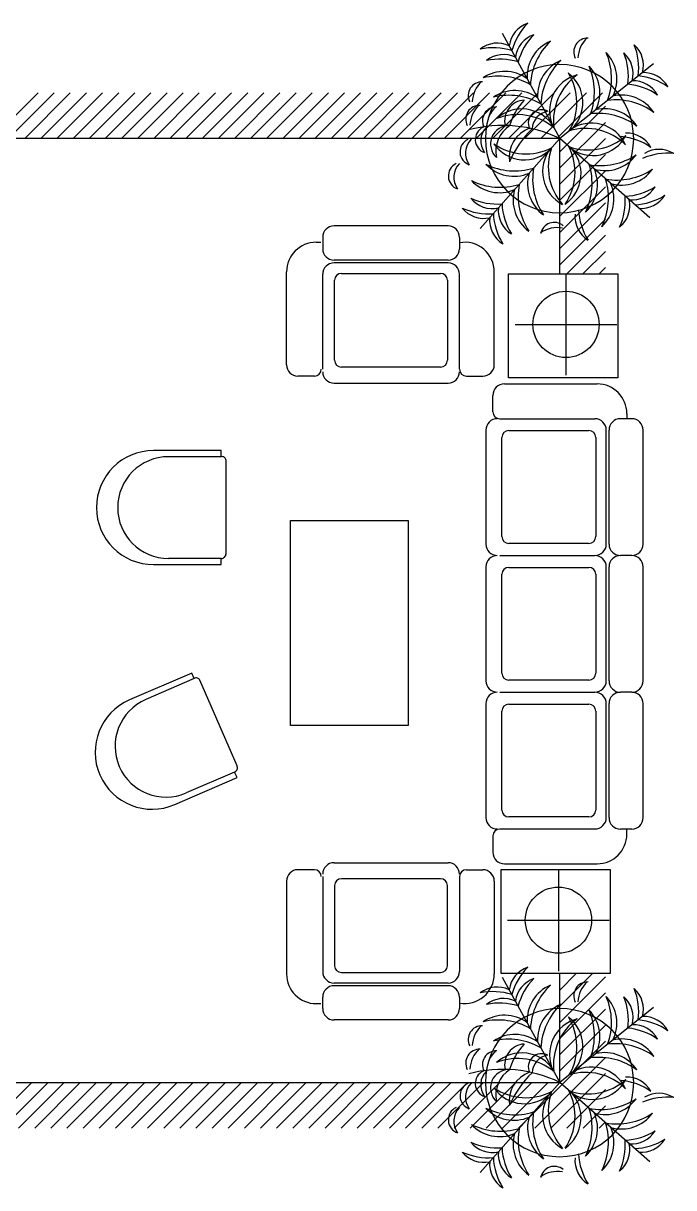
# Model space of a CAD drawing. Header units: inches. Extents: x 2.2 to 44.7, y 13.7 to 38.5.
# Drawn here: x 34.34 to 37.19, y 18.99 to 24.09 of the extents above; entities that cross this region are included whole.
import ezdxf

# ---------------------------------------------------------------- set-up
doc = ezdxf.new("R2010")
doc.units = ezdxf.units.IN
doc.header["$MEASUREMENT"] = 0
doc.layers.add('02', color=2, linetype='Continuous')
doc.layers.add('1', color=1, linetype='Continuous')

msp = doc.modelspace()

# ---------------------------------------------------------------- linework, layer by layer
at = {"layer": '02'}
for p, q in [((36.4394, 24.0514), (36.6911, 23.5889)), ((37.1028, 23.9171), (36.6911, 23.5889)), ((36.3426, 23.1942), (36.6911, 23.5889)), ((37.0857, 23.2404), (36.6911, 23.5889)), ((36.2018, 23.2055), (35.7018, 23.2055)), ((35.6518, 23.1555), (35.6518, 23.1055)), ((36.2518, 23.1555), (36.2518, 23.1055)), ((35.6234, 23.1338), (35.6434, 23.1338)), ((36.2018, 23.0555), (35.7018, 23.0555)), ((36.2015, 23.0434), (35.7018, 23.0434)), ((35.4934, 22.5966), (35.4934, 23.0038)), ((35.6518, 22.5766), (35.6518, 22.9934)), ((35.7342, 22.9974), (36.1685, 22.9974)), ((36.2518, 22.5766), (36.2518, 22.9934)), ((36.4041, 22.5966), (36.4041, 23.0038)), ((36.7185, 22.9956), (36.7185, 22.5506)), ((35.7042, 22.6163), (35.7042, 22.9674)), ((36.1985, 22.9674), (36.1985, 22.6163)), ((36.4955, 22.7736), (36.9415, 22.7736)), ((36.1685, 22.5863), (35.7342, 22.5863)), ((35.6157, 22.5466), (35.5434, 22.5466)), ((36.2817, 22.5466), (36.3541, 22.5466)), ((35.7018, 22.5158), (36.2015, 22.5158)), ((36.4483, 22.5124), (36.8555, 22.5124)), ((36.3983, 22.39), (36.3983, 22.4624)), ((36.9855, 22.3824), (36.9855, 22.3624)), ((36.4283, 22.36), (36.8451, 22.36)), ((37.0072, 22.36), (36.9572, 22.36)), ((36.3675, 22.31), (36.3675, 21.8103)), ((36.438, 21.8433), (36.438, 22.2776)), ((36.468, 22.3076), (36.8191, 22.3076)), ((36.8491, 22.2776), (36.8491, 21.8433)), ((36.8951, 21.8103), (36.8951, 22.31)), ((36.9072, 21.81), (36.9072, 22.31)), ((37.0572, 21.81), (37.0572, 22.31)), ((35.2074, 22.1934), (34.9762, 22.1934)), ((36.8191, 21.8133), (36.468, 21.8133)), ((36.4283, 21.7603), (36.8451, 21.7603)), ((37.0072, 21.7603), (36.9572, 21.7603)), ((35.2074, 21.7472), (34.9762, 21.7472)), ((36.3675, 21.7103), (36.3675, 21.2106)), ((36.468, 21.7079), (36.8191, 21.7079)), ((36.8951, 21.2106), (36.8951, 21.7103)), ((36.9072, 21.2103), (36.9072, 21.7103)), ((37.0572, 21.2103), (37.0572, 21.7103)), ((36.438, 21.2436), (36.438, 21.6779)), ((36.8491, 21.6779), (36.8491, 21.2436)), ((35.0883, 21.2199), (34.8762, 21.1281)), ((36.8191, 21.2136), (36.468, 21.2136)), ((36.4283, 21.1603), (36.8451, 21.1603)), ((37.0072, 21.1603), (36.9572, 21.1603)), ((36.3675, 21.1103), (36.3675, 20.6106)), ((36.468, 21.1079), (36.8191, 21.1079)), ((36.8951, 20.6106), (36.8951, 21.1103)), ((36.9072, 20.6103), (36.9072, 21.1103)), ((37.0572, 20.6103), (37.0572, 21.1103)), ((36.438, 20.6436), (36.438, 21.0779)), ((36.8491, 21.0779), (36.8491, 20.6436)), ((35.2656, 20.8104), (35.0534, 20.7186)), ((36.8191, 20.6136), (36.468, 20.6136)), ((36.4283, 20.5606), (36.8451, 20.5606)), ((37.0072, 20.5604), (36.9572, 20.5604)), ((36.9855, 20.538), (36.9855, 20.558)), ((36.3983, 20.5304), (36.3983, 20.458)), ((35.6157, 20.3818), (35.5434, 20.3818)), ((35.7018, 20.4126), (36.2015, 20.4126)), ((36.2817, 20.3818), (36.3541, 20.3818)), ((36.4483, 20.408), (36.8555, 20.408)), ((36.6855, 20.3826), (36.6855, 19.9376)), ((35.4934, 20.3318), (35.4934, 19.9246)), ((35.6518, 20.3518), (35.6518, 19.935)), ((36.1685, 20.3421), (35.7342, 20.3421)), ((36.2515, 20.3518), (36.2515, 19.935)), ((36.4041, 20.3318), (36.4041, 19.9246)), ((35.7042, 20.3121), (35.7042, 19.961)), ((36.1985, 19.961), (36.1985, 20.3121)), ((36.4625, 20.1606), (36.9085, 20.1606)), ((35.7342, 19.931), (36.1685, 19.931)), ((36.2015, 19.885), (35.7018, 19.885)), ((36.2018, 19.8729), (35.7018, 19.8729)), ((36.4394, 19.9113), (36.6911, 19.4488)), ((35.6518, 19.7729), (35.6518, 19.8229)), ((36.2521, 19.8229), (36.2521, 19.7729)), ((35.6234, 19.7946), (35.6434, 19.7946)), ((37.1028, 19.777), (36.6911, 19.4488)), ((36.2018, 19.7229), (35.7018, 19.7229)), ((36.3426, 19.0542), (36.6911, 19.4488)), ((37.0857, 19.1003), (36.6911, 19.4488))]:
    msp.add_line(p, q, dxfattribs=at)
for points in [[(36.4667, 22.5392), (36.4667, 22.996), (36.9459, 22.996), (36.9459, 22.5392)], [(35.5103, 21.0142), (35.5103, 21.9142), (36.0262, 21.9142), (36.0262, 21.0142)], [(36.4337, 19.9262), (36.4337, 20.383), (36.9129, 20.383), (36.9129, 19.9262)]]:
    msp.add_lwpolyline(points, close=True, dxfattribs=at)
for points in [[(35.2074, 21.7472, 0.418599), (35.228, 21.7681), (35.228, 22.1771, 0.483548), (35.2074, 22.1934), (35.2074, 22.2202), (34.9101, 22.2202, 1), (34.9101, 21.7204), (35.2074, 21.7204)], [(35.2656, 20.8104, 0.418599), (35.2762, 20.8378), (35.1137, 21.2131, 0.483548), (35.0883, 21.2199), (35.0777, 21.2445), (34.8049, 21.1264, 1), (35.0034, 20.6677), (35.2762, 20.7858)]]:
    msp.add_lwpolyline(points, format="xyb", close=True, dxfattribs=at)
for centre in [(36.7185, 22.7736), (36.6855, 20.1606)]:
    msp.add_circle(centre, 0.1452, dxfattribs=at)
for centre, radius, start, end in [((35.7018, 23.1555), 0.05, 90, 180), ((36.2018, 23.1555), 0.05, 0, 90), ((35.6234, 23.0038), 0.13, 90, 180), ((35.7018, 23.1055), 0.05, 180, 270), ((36.2018, 23.1055), 0.05, 270, 0), ((36.2741, 23.0038), 0.13, 0, 99.8614), ((35.7018, 22.9934), 0.05, 90, 180), ((36.2015, 22.9934), 0.05, 0, 90), ((35.7342, 22.9674), 0.03, 90, 180), ((36.1685, 22.9674), 0.03, 0, 90), ((35.5434, 22.5966), 0.05, 180, 270), ((35.6157, 22.5766), 0.03, 270, 0), ((35.7342, 22.6163), 0.03, 180, 270), ((36.1685, 22.6163), 0.03, 270, 0), ((36.2817, 22.5766), 0.03, 180, 270), ((36.3541, 22.5966), 0.05, 270, 0), ((35.7018, 22.5658), 0.05, 180, 270), ((36.2015, 22.5658), 0.05, 270, 0), ((36.4483, 22.4624), 0.05, 90, 180), ((36.8555, 22.3824), 0.13, 0, 90), ((36.4283, 22.39), 0.03, 180, 270), ((36.4175, 22.31), 0.05, 90, 180), ((36.8451, 22.31), 0.05, 0, 90), ((36.9572, 22.31), 0.05, 90, 180), ((37.0072, 22.31), 0.05, 0, 90), ((36.468, 22.2776), 0.03, 90, 180), ((36.8191, 22.2776), 0.03, 0, 90), ((34.9762, 21.9703), 0.2231, 90, 270), ((36.4175, 21.8103), 0.05, 180, 270), ((36.468, 21.8433), 0.03, 180, 270), ((36.8191, 21.8433), 0.03, 270, 0), ((36.8451, 21.8103), 0.05, 270, 0), ((36.9572, 21.81), 0.05, 180, 270), ((37.0072, 21.81), 0.05, 270, 0), ((36.4175, 21.7103), 0.05, 90, 180), ((36.8451, 21.7103), 0.05, 0, 90), ((36.9572, 21.7103), 0.05, 90, 180), ((37.0072, 21.7103), 0.05, 0, 90), ((36.468, 21.6779), 0.03, 90, 180), ((36.8191, 21.6779), 0.03, 0, 90), ((36.4175, 21.2106), 0.05, 180, 270), ((36.468, 21.2436), 0.03, 180, 270), ((36.8191, 21.2436), 0.03, 270, 0), ((36.8451, 21.2106), 0.05, 270, 0), ((36.9572, 21.2103), 0.05, 180, 270), ((37.0072, 21.2103), 0.05, 270, 0), ((36.4175, 21.1103), 0.05, 90, 180), ((36.8451, 21.1103), 0.05, 0, 90), ((36.9572, 21.1103), 0.05, 90, 180), ((37.0072, 21.1103), 0.05, 0, 90), ((34.9648, 20.9233), 0.2231, 113.4027, 293.4027), ((36.468, 21.0779), 0.03, 90, 180), ((36.8191, 21.0779), 0.03, 0, 90), ((36.468, 20.6436), 0.03, 180, 270), ((36.8191, 20.6436), 0.03, 270, 0), ((36.4175, 20.6106), 0.05, 180, 270), ((36.8451, 20.6106), 0.05, 270, 0), ((36.9572, 20.6103), 0.05, 180, 270), ((37.0072, 20.6103), 0.05, 270, 0), ((36.4283, 20.5304), 0.03, 90, 180), ((36.8555, 20.538), 0.13, 270, 0), ((36.4483, 20.458), 0.05, 180, 270), ((35.5434, 20.3318), 0.05, 90, 180), ((35.6157, 20.3518), 0.03, 0, 90), ((35.7018, 20.3626), 0.05, 90, 180), ((36.2015, 20.3626), 0.05, 0, 90), ((36.2817, 20.3518), 0.03, 90, 180), ((36.3541, 20.3318), 0.05, 0, 90), ((35.7342, 20.3121), 0.03, 90, 180), ((36.1685, 20.3121), 0.03, 0, 90), ((35.6234, 19.9246), 0.13, 180, 270), ((35.7018, 19.935), 0.05, 180, 270), ((35.7342, 19.961), 0.03, 180, 270), ((36.1685, 19.961), 0.03, 270, 0), ((36.2015, 19.935), 0.05, 270, 0), ((36.2741, 19.9246), 0.13, 260.1386, 0), ((35.7018, 19.8229), 0.05, 90, 180), ((36.2018, 19.8229), 0.05, 0, 90), ((35.7018, 19.7729), 0.05, 180, 270), ((36.2018, 19.7729), 0.05, 270, 0)]:
    msp.add_arc(centre, radius, start, end, dxfattribs=at)
for centre, major_axis, start_param, end_param in [((36.5901, 23.9794), (-0.0859, 0.0859), -0.45499, 0.650403), ((36.7447, 23.9015), (0.1934, 0.1934), 1.573867, 2.085302), ((36.418, 23.8858), (0.0859, 0.0859), 0.346365, 1.451758), ((36.6173, 23.9294), (-0.0859, 0.0859), -0.45499, 0.650403), ((36.7719, 23.8515), (-0.1934, 0.1934), 0.003071, 0.514506), ((36.7164, 23.8608), (0.119, 0.119), 1.189644, 2.413902), ((36.8445, 23.8109), (-0.1995, 0.1995), -0.025853, 0.736252), ((36.8133, 23.969), (0.0428, 0.0428), 0.755681, 2.832719), ((36.9019, 23.9347), (-0.0931, 0.0931), -0.031881, 0.728953), ((36.3995, 23.7137), (0.1934, 0.1934), 0.482262, 0.993697), ((36.4453, 23.8357), (-0.0859, 0.0859), -1.224431, -0.119038), ((36.7735, 23.8492), (-0.119, 0.119), 3.469788, 4.694046), ((36.6361, 23.8531), (-0.1995, 0.1995), 3.576642, 4.338747), ((36.8915, 23.8739), (-0.0859, 0.0859), 3.662491, 4.767884), ((36.7188, 23.8622), (0.1934, 0.1934), 5.369184, 5.880619), ((36.9368, 23.91), (-0.0859, 0.0859), 3.662491, 4.767884), ((36.7641, 23.8984), (0.1934, 0.1934), 5.369184, 5.880619), ((36.6905, 23.5882), (-0.2298, 0.2298), 3.926991, 10.210176), ((36.4267, 23.6636), (0.1934, 0.1934), 0.482262, 0.993697), ((36.7622, 23.7767), (-0.119, 0.119), -0.381152, 0.843106), ((36.8903, 23.7268), (-0.1995, 0.1995), -0.025853, 0.736252), ((36.5612, 23.7934), (0.1995, 0.1995), 5.147438, 5.909543), ((36.6986, 23.7895), (-0.119, 0.119), 3.469788, 4.694046), ((36.449, 23.7153), (0.119, 0.119), 0.153662, 1.37792), ((36.4213, 23.5806), (-0.1995, 0.1995), -1.31028, -0.548175), ((36.8103, 23.7099), (0.116, 0.116), 1.045814, 2.794785), ((36.9118, 23.666), (0.1755, 0.1755), 1.402678, 2.476428), ((36.6283, 23.7467), (-0.116, 0.116), 3.088905, 4.837876), ((36.5178, 23.7458), (-0.1755, 0.1755), 3.407263, 4.481012), ((37.0091, 23.5911), (0.1934, 0.1934), 0.177604, 0.689039), ((37.0589, 23.7568), (0.0859, 0.0859), 6.002728, 7.108121), ((36.3502, 23.7771), (-0.0428, 0.0428), -0.815116, 1.261923), ((36.4388, 23.7428), (0.0931, 0.0931), 1.538915, 2.29975), ((36.4948, 23.6311), (-0.119, 0.119), -1.417134, -0.192876), ((36.9637, 23.5549), (0.1934, 0.1934), 0.177604, 0.689039), ((37.0136, 23.7207), (0.0859, 0.0859), 6.002728, 7.108121), ((36.4671, 23.4965), (-0.1995, 0.1995), -1.31028, -0.548175), ((36.5409, 23.6661), (0.0647, 0.0647), 0.847215, 2.582366), ((36.7251, 23.575), (0.1861, 0.1861), 1.590539, 2.084787), ((36.9364, 23.4764), (0.1995, 0.1995), 0.14868, 0.910785), ((36.9632, 23.6111), (0.119, 0.119), 6.076566, 7.300824), ((36.3398, 23.674), (-0.0428, 0.0428), -0.815116, 1.261923), ((36.4284, 23.6398), (0.0931, 0.0931), 1.538915, 2.29975), ((36.4129, 23.6667), (-0.0428, 0.0428), -0.815116, 1.261923), ((36.5014, 23.6325), (-0.0931, 0.0931), -0.031881, 0.728953), ((36.5248, 23.5545), (0.116, 0.116), 6.055965, 7.804936), ((36.5065, 23.4455), (-0.1755, 0.1755), -1.479659, -0.40591), ((36.6125, 23.6559), (0.0419, 0.0419), 0.310338, 2.769544), ((36.6524, 23.6274), (0.0581, 0.0581), 0.942392, 2.307757), ((36.8615, 23.4167), (-0.1995, 0.1995), -1.422116, -0.660012), ((36.8883, 23.5515), (0.119, 0.119), 6.076566, 7.300824), ((36.442, 23.0775), (-0.4022, 0.4022), -1.238616, -0.519867), ((36.4685, 23.565), (-0.057, 0.057), -0.830258, 1.614981), ((36.8053, 23.385), (-0.1755, 0.1755), -1.564382, -0.490632), ((36.8309, 23.4925), (-0.116, 0.116), 4.36194, 6.11091), ((36.3809, 23.5841), (0.0424, 0.0424), 1.23243, 3.602509), ((36.4289, 23.5782), (-0.0596, 0.0596), -0.021995, 1.434822), ((36.5424, 23.5343), (0.093, 0.093), 1.349296, 2.57702), ((36.6057, 23.506), (-0.0964, 0.0964), -0.43628, 0.923672), ((36.8791, 23.3112), (-0.3145, 0.3145), -0.01822, 0.378638), ((36.8155, 23.7868), (0.1755, 0.1755), 3.581796, 4.655545), ((36.8356, 23.6782), (0.116, 0.116), 3.263438, 5.012409), ((36.9345, 23.3254), (0.1934, 0.1934), 0.177604, 0.689039), ((36.9844, 23.4911), (0.0859, 0.0859), 6.002728, 7.108121), ((36.3138, 23.5306), (0.0424, 0.0424), 1.23243, 3.602509), ((36.3618, 23.5247), (0.0596, 0.0596), 1.548802, 3.005619), ((36.5366, 23.6596), (-0.116, 0.116), 1.39488, 3.143851), ((36.5432, 23.7699), (-0.1755, 0.1755), 1.751744, 2.825493), ((36.7803, 23.4444), (0.116, 0.116), 1.692642, 3.441613), ((36.889, 23.4645), (-0.1755, 0.1755), 0.440203, 1.513953), ((36.5101, 23.441), (0.1755, 0.1755), 4.893336, 5.967086), ((36.6204, 23.4345), (0.116, 0.116), 4.536472, 6.285443), ((37.1259, 23.4199), (0.0859, 0.0859), 0.222172, 1.327565), ((36.8699, 23.7523), (0.1995, 0.1995), 3.751175, 4.51328), ((36.89, 23.6164), (-0.119, 0.119), 2.073525, 3.297783), ((37.1621, 23.2507), (0.1934, 0.1934), 0.680234, 1.191669), ((36.2626, 23.4247), (0.0424, 0.0424), 1.23243, 3.602509), ((36.3106, 23.4188), (0.0596, 0.0596), 1.548802, 3.005619), ((36.4903, 23.5915), (0.119, 0.119), 3.109506, 4.333764), ((36.4934, 23.7289), (-0.1995, 0.1995), 1.894009, 2.656114), ((36.8545, 23.41), (0.1995, 0.1995), 2.180379, 2.942483), ((36.551, 23.3912), (-0.1995, 0.1995), 3.464806, 4.22691), ((36.6885, 23.3881), (0.119, 0.119), 4.680303, 5.904561), ((36.9417, 23.689), (-0.1995, 0.1995), 2.180379, 2.942483), ((36.9618, 23.553), (0.119, 0.119), 3.644321, 4.868579), ((36.43, 23.6572), (0.1995, 0.1995), 3.464806, 4.22691), ((36.4269, 23.5197), (0.119, 0.119), 3.109506, 4.333764), ((36.7185, 23.39), (-0.119, 0.119), 0.502728, 1.726986), ((36.6228, 23.3278), (-0.1995, 0.1995), 3.464806, 4.22691), ((36.7602, 23.3248), (0.119, 0.119), 4.680303, 5.904561), ((36.6551, 23.3182), (-0.119, 0.119), 0.502728, 1.726986), ((36.7911, 23.3382), (0.1995, 0.1995), 2.180379, 2.942483), ((36.9651, 23.6091), (0.1934, 0.1934), 3.972921, 4.484356), ((37.0065, 23.4411), (0.0859, 0.0859), 3.837024, 4.942417), ((36.4167, 23.575), (-0.1934, 0.1934), 1.922933, 2.434368), ((36.3964, 23.4031), (-0.0859, 0.0859), 1.464872, 2.570265), ((36.7113, 23.3149), (-0.1934, 0.1934), 0.831328, 1.342763), ((36.7049, 23.3145), (-0.1934, 0.1934), 3.493729, 4.005165), ((36.8768, 23.2942), (-0.0859, 0.0859), 3.035668, 4.141061), ((37.0072, 23.5719), (0.1934, 0.1934), 3.972921, 4.484356), ((37.0486, 23.4039), (0.0859, 0.0859), 3.837024, 4.942417), ((36.3584, 23.3601), (-0.0859, 0.0859), 1.464872, 2.570265), ((36.3787, 23.532), (0.1934, 0.1934), 3.493729, 4.005165), ((36.5052, 23.2305), (0.0859, 0.0859), 2.266228, 3.371621), ((36.6733, 23.2719), (-0.1934, 0.1934), 0.831328, 1.342763), ((36.5432, 23.2735), (-0.0859, 0.0859), 0.695431, 1.800824), ((36.8791, 23.2468), (0.0859, 0.0859), 2.266228, 3.371621), ((37.0472, 23.2882), (0.1934, 0.1934), 2.402124, 2.913559), ((36.6806, 23.0664), (-0.0931, 0.0931), -0.953916, -0.193081), ((36.667, 23.1604), (0.0428, 0.0428), 0.083912, 2.16095), ((36.5901, 19.8393), (-0.0859, 0.0859), -0.45499, 0.650403), ((36.7447, 19.7615), (0.1934, 0.1934), 1.573867, 2.085302), ((36.418, 19.7457), (0.0859, 0.0859), 0.346365, 1.451758), ((36.6173, 19.7893), (-0.0859, 0.0859), -0.45499, 0.650403), ((36.7719, 19.7114), (-0.1934, 0.1934), 0.003071, 0.514506), ((36.7164, 19.7207), (0.119, 0.119), 1.189644, 2.413902), ((36.8445, 19.6708), (-0.1995, 0.1995), -0.025853, 0.736252), ((36.8133, 19.8289), (0.0428, 0.0428), 0.755681, 2.832719), ((36.9019, 19.7946), (-0.0931, 0.0931), -0.031881, 0.728953), ((36.3995, 19.5736), (0.1934, 0.1934), 0.482262, 0.993697), ((36.4453, 19.6956), (-0.0859, 0.0859), -1.224431, -0.119038), ((36.7735, 19.7092), (-0.119, 0.119), 3.469788, 4.694046), ((36.6361, 19.713), (-0.1995, 0.1995), 3.576642, 4.338747), ((36.8915, 19.7338), (-0.0859, 0.0859), 3.662491, 4.767884), ((36.7188, 19.7222), (0.1934, 0.1934), 5.369184, 5.880619), ((36.9368, 19.7699), (-0.0859, 0.0859), 3.662491, 4.767884), ((36.7641, 19.7583), (0.1934, 0.1934), 5.369184, 5.880619), ((36.6905, 19.4481), (-0.2298, 0.2298), 3.926991, 10.210176), ((36.4267, 19.5235), (0.1934, 0.1934), 0.482262, 0.993697), ((36.7622, 19.6366), (-0.119, 0.119), -0.381152, 0.843106), ((36.8903, 19.5867), (-0.1995, 0.1995), -0.025853, 0.736252), ((36.5612, 19.6534), (0.1995, 0.1995), 5.147438, 5.909543), ((36.6986, 19.6495), (-0.119, 0.119), 3.469788, 4.694046), ((36.449, 19.5752), (0.119, 0.119), 0.153662, 1.37792), ((36.4213, 19.4405), (-0.1995, 0.1995), -1.31028, -0.548175), ((36.8103, 19.5698), (0.116, 0.116), 1.045814, 2.794785), ((36.9118, 19.5259), (0.1755, 0.1755), 1.402678, 2.476428), ((36.6283, 19.6066), (-0.116, 0.116), 3.088905, 4.837876), ((36.5178, 19.6057), (-0.1755, 0.1755), 3.407263, 4.481012), ((37.0091, 19.451), (0.1934, 0.1934), 0.177604, 0.689039), ((37.0589, 19.6167), (0.0859, 0.0859), 6.002728, 7.108121), ((36.3502, 19.637), (-0.0428, 0.0428), -0.815116, 1.261923), ((36.4388, 19.6028), (0.0931, 0.0931), 1.538915, 2.29975), ((36.4948, 19.491), (-0.119, 0.119), -1.417134, -0.192876), ((36.9637, 19.4148), (0.1934, 0.1934), 0.177604, 0.689039), ((37.0136, 19.5806), (0.0859, 0.0859), 6.002728, 7.108121), ((36.4671, 19.3564), (-0.1995, 0.1995), -1.31028, -0.548175), ((36.5409, 19.526), (0.0647, 0.0647), 0.847215, 2.582366), ((36.7251, 19.4349), (0.1861, 0.1861), 1.590539, 2.084787), ((36.9364, 19.3363), (0.1995, 0.1995), 0.14868, 0.910785), ((36.9632, 19.4711), (0.119, 0.119), 6.076566, 7.300824), ((36.3398, 19.5339), (-0.0428, 0.0428), -0.815116, 1.261923), ((36.4284, 19.4997), (0.0931, 0.0931), 1.538915, 2.29975), ((36.4129, 19.5266), (-0.0428, 0.0428), -0.815116, 1.261923), ((36.5014, 19.4924), (-0.0931, 0.0931), -0.031881, 0.728953), ((36.5248, 19.4144), (0.116, 0.116), 6.055965, 7.804936), ((36.5065, 19.3054), (-0.1755, 0.1755), -1.479659, -0.40591), ((36.6125, 19.5158), (0.0419, 0.0419), 0.310338, 2.769544), ((36.6524, 19.4874), (0.0581, 0.0581), 0.942392, 2.307757), ((36.8615, 19.2766), (-0.1995, 0.1995), -1.422116, -0.660012), ((36.8883, 19.4114), (0.119, 0.119), 6.076566, 7.300824), ((36.442, 18.9375), (-0.4022, 0.4022), -1.238616, -0.519867), ((36.8309, 19.3524), (-0.116, 0.116), 4.36194, 6.11091), ((36.3809, 19.444), (0.0424, 0.0424), 1.23243, 3.602509), ((36.4289, 19.4381), (-0.0596, 0.0596), -0.021995, 1.434822), ((36.4685, 19.4249), (-0.057, 0.057), -0.830258, 1.614981), ((36.5424, 19.3942), (0.093, 0.093), 1.349296, 2.57702), ((36.6057, 19.3659), (-0.0964, 0.0964), -0.43628, 0.923672), ((36.8791, 19.1712), (-0.3145, 0.3145), -0.01822, 0.378638), ((36.8155, 19.6467), (0.1755, 0.1755), 3.581796, 4.655545), ((36.8053, 19.2449), (-0.1755, 0.1755), -1.564382, -0.490632), ((36.8356, 19.5381), (0.116, 0.116), 3.263438, 5.012409), ((36.9844, 19.3511), (0.0859, 0.0859), 6.002728, 7.108121), ((36.3138, 19.3906), (0.0424, 0.0424), 1.23243, 3.602509), ((36.3618, 19.3846), (0.0596, 0.0596), 1.548802, 3.005619), ((36.5366, 19.5195), (-0.116, 0.116), 1.39488, 3.143851), ((36.5432, 19.6298), (-0.1755, 0.1755), 1.751744, 2.825493), ((36.889, 19.3244), (-0.1755, 0.1755), 0.440203, 1.513953), ((36.5101, 19.3009), (0.1755, 0.1755), 4.893336, 5.967086), ((36.6204, 19.2944), (0.116, 0.116), 4.536472, 6.285443), ((36.9345, 19.1853), (0.1934, 0.1934), 0.177604, 0.689039), ((37.1259, 19.2799), (0.0859, 0.0859), 0.222172, 1.327565), ((36.7803, 19.3043), (0.116, 0.116), 1.692642, 3.441613), ((36.8699, 19.6123), (0.1995, 0.1995), 3.751175, 4.51328), ((36.89, 19.4763), (-0.119, 0.119), 2.073525, 3.297783), ((37.1621, 19.1106), (0.1934, 0.1934), 0.680234, 1.191669), ((36.2626, 19.2847), (0.0424, 0.0424), 1.23243, 3.602509), ((36.3106, 19.2787), (0.0596, 0.0596), 1.548802, 3.005619), ((36.4903, 19.4514), (0.119, 0.119), 3.109506, 4.333764), ((36.4934, 19.5889), (-0.1995, 0.1995), 1.894009, 2.656114), ((36.8545, 19.27), (0.1995, 0.1995), 2.180379, 2.942483), ((36.551, 19.2511), (-0.1995, 0.1995), 3.464806, 4.22691), ((36.6885, 19.2481), (0.119, 0.119), 4.680303, 5.904561), ((36.9417, 19.5489), (-0.1995, 0.1995), 2.180379, 2.942483), ((36.9618, 19.4129), (0.119, 0.119), 3.644321, 4.868579), ((36.43, 19.5171), (0.1995, 0.1995), 3.464806, 4.22691), ((36.4269, 19.3797), (0.119, 0.119), 3.109506, 4.333764), ((36.7185, 19.2499), (-0.119, 0.119), 0.502728, 1.726986), ((36.6228, 19.1877), (-0.1995, 0.1995), 3.464806, 4.22691), ((36.6551, 19.1781), (-0.119, 0.119), 0.502728, 1.726986), ((36.7911, 19.1982), (0.1995, 0.1995), 2.180379, 2.942483), ((36.7602, 19.1847), (0.119, 0.119), 4.680303, 5.904561), ((36.9651, 19.469), (0.1934, 0.1934), 3.972921, 4.484356), ((37.0065, 19.301), (0.0859, 0.0859), 3.837024, 4.942417), ((36.4167, 19.435), (-0.1934, 0.1934), 1.922933, 2.434368), ((36.3964, 19.2631), (-0.0859, 0.0859), 1.464872, 2.570265), ((36.7113, 19.1748), (-0.1934, 0.1934), 0.831328, 1.342763), ((36.7049, 19.1744), (-0.1934, 0.1934), 3.493729, 4.005165), ((36.8768, 19.1541), (-0.0859, 0.0859), 3.035668, 4.141061), ((37.0072, 19.4318), (0.1934, 0.1934), 3.972921, 4.484356), ((37.0486, 19.2638), (0.0859, 0.0859), 3.837024, 4.942417), ((36.3584, 19.22), (-0.0859, 0.0859), 1.464872, 2.570265), ((36.3787, 19.3919), (0.1934, 0.1934), 3.493729, 4.005165), ((36.5052, 19.0904), (0.0859, 0.0859), 2.266228, 3.371621), ((36.6733, 19.1318), (-0.1934, 0.1934), 0.831328, 1.342763), ((36.5432, 19.1334), (-0.0859, 0.0859), 0.695431, 1.800824), ((36.8791, 19.1067), (0.0859, 0.0859), 2.266228, 3.371621), ((37.0472, 19.1481), (0.1934, 0.1934), 2.402124, 2.913559), ((36.6806, 18.9263), (-0.0931, 0.0931), -0.953916, -0.193081), ((36.667, 19.0203), (0.0428, 0.0428), 0.083912, 2.16095)]:
    msp.add_ellipse(centre, major_axis=major_axis, ratio=1, start_param=start_param, end_param=end_param, dxfattribs=at)
at = {"layer": '1'}
for p, q in [((34.2039, 23.5889), (34.4039, 23.7889)), ((34.2746, 23.5889), (34.4746, 23.7889)), ((34.3453, 23.5889), (34.5453, 23.7889)), ((34.416, 23.5889), (34.616, 23.7889)), ((34.4867, 23.5889), (34.6867, 23.7889)), ((34.5574, 23.5889), (34.7574, 23.7889)), ((34.6282, 23.5889), (34.8282, 23.7889)), ((34.6989, 23.5889), (34.8989, 23.7889)), ((34.7696, 23.5889), (34.9696, 23.7889)), ((34.8403, 23.5889), (35.0403, 23.7889)), ((34.911, 23.5889), (35.111, 23.7889)), ((34.9817, 23.5889), (35.1817, 23.7889)), ((35.0524, 23.5889), (35.2524, 23.7889)), ((35.1231, 23.5889), (35.3231, 23.7889)), ((35.1938, 23.5889), (35.3938, 23.7889)), ((35.2646, 23.5889), (35.4646, 23.7889)), ((35.3353, 23.5889), (35.5353, 23.7889)), ((35.406, 23.5889), (35.606, 23.7889)), ((35.4767, 23.5889), (35.6767, 23.7889)), ((35.5474, 23.5889), (35.7474, 23.7889)), ((35.6181, 23.5889), (35.8181, 23.7889)), ((35.6888, 23.5889), (35.8888, 23.7889)), ((35.7595, 23.5889), (35.9595, 23.7889)), ((35.8302, 23.5889), (36.0302, 23.7889)), ((35.901, 23.5889), (36.101, 23.7889)), ((35.9717, 23.5889), (36.1717, 23.7889)), ((36.0424, 23.5889), (36.2424, 23.7889)), ((36.1131, 23.5889), (36.3131, 23.7889)), ((36.1838, 23.5889), (36.3838, 23.7889)), ((36.2545, 23.5889), (36.4545, 23.7889)), ((36.3252, 23.5889), (36.5252, 23.7889)), ((36.3959, 23.5889), (36.5959, 23.7889)), ((36.4666, 23.5889), (36.6666, 23.7889)), ((36.5373, 23.5889), (36.7373, 23.7889)), ((36.6081, 23.5889), (36.8081, 23.7889)), ((36.6788, 23.5889), (36.8788, 23.7889)), ((36.6911, 23.5305), (36.8911, 23.7305)), ((36.6911, 23.4598), (36.8911, 23.6598)), ((36.6911, 23.3891), (36.8911, 23.5891)), ((36.6911, 23.3184), (36.8911, 23.5184)), ((36.6911, 23.2477), (36.8911, 23.4477)), ((36.6911, 23.177), (36.8911, 23.377)), ((36.6911, 23.1062), (36.8911, 23.3062)), ((36.6911, 23.0355), (36.8911, 23.2355)), ((36.7223, 22.996), (36.8911, 23.1648)), ((36.793, 22.996), (36.8911, 23.0941)), ((36.8637, 22.996), (36.8911, 23.0234)), ((36.6911, 19.9243), (36.693, 19.9262)), ((36.6911, 19.8536), (36.7637, 19.9262)), ((36.6911, 19.7828), (36.8345, 19.9262)), ((36.6911, 19.7121), (36.8911, 19.9121)), ((36.6911, 19.6414), (36.8911, 19.8414)), ((36.6911, 19.5707), (36.8911, 19.7707)), ((36.6911, 19.5), (36.8911, 19.7)), ((36.5106, 19.2488), (36.8911, 19.6293)), ((36.5813, 19.2488), (36.8911, 19.5586)), ((36.652, 19.2488), (36.8911, 19.4879)), ((34.1772, 19.2488), (34.3772, 19.4488)), ((34.2479, 19.2488), (34.4479, 19.4488)), ((34.3186, 19.2488), (34.5186, 19.4488)), ((34.3893, 19.2488), (34.5893, 19.4488)), ((34.46, 19.2488), (34.66, 19.4488)), ((34.5307, 19.2488), (34.7307, 19.4488)), ((34.6014, 19.2488), (34.8014, 19.4488)), ((34.6721, 19.2488), (34.8721, 19.4488)), ((34.7428, 19.2488), (34.9428, 19.4488)), ((34.8136, 19.2488), (35.0136, 19.4488)), ((34.8843, 19.2488), (35.0843, 19.4488)), ((34.955, 19.2488), (35.155, 19.4488)), ((35.0257, 19.2488), (35.2257, 19.4488)), ((35.0964, 19.2488), (35.2964, 19.4488)), ((35.1671, 19.2488), (35.3671, 19.4488)), ((35.2378, 19.2488), (35.4378, 19.4488)), ((35.3085, 19.2488), (35.5085, 19.4488)), ((35.3792, 19.2488), (35.5792, 19.4488)), ((35.45, 19.2488), (35.65, 19.4488)), ((35.5207, 19.2488), (35.7207, 19.4488)), ((35.5914, 19.2488), (35.7914, 19.4488)), ((35.6621, 19.2488), (35.8621, 19.4488)), ((35.7328, 19.2488), (35.9328, 19.4488)), ((35.8035, 19.2488), (36.0035, 19.4488)), ((35.8742, 19.2488), (36.0742, 19.4488)), ((35.9449, 19.2488), (36.1449, 19.4488)), ((36.0156, 19.2488), (36.2156, 19.4488)), ((36.0864, 19.2488), (36.2864, 19.4488)), ((36.1571, 19.2488), (36.3571, 19.4488)), ((36.2278, 19.2488), (36.4278, 19.4488)), ((36.2985, 19.2488), (36.4985, 19.4488)), ((36.3692, 19.2488), (36.5692, 19.4488)), ((36.4399, 19.2488), (36.6399, 19.4488)), ((36.7227, 19.2488), (36.8911, 19.4172)), ((36.7935, 19.2488), (36.8911, 19.3464)), ((36.8642, 19.2488), (36.8911, 19.2757))]:
    msp.add_line(p, q, dxfattribs=at)
for points in [[(36.6911, 22.996), (36.6911, 23.5889), (31.2359, 23.5889)], [(31.2359, 19.9262), (31.2359, 19.4488), (36.6911, 19.4488), (36.6911, 19.9262)]]:
    msp.add_lwpolyline(points, dxfattribs=at)

doc.saveas('drawing.dxf')
